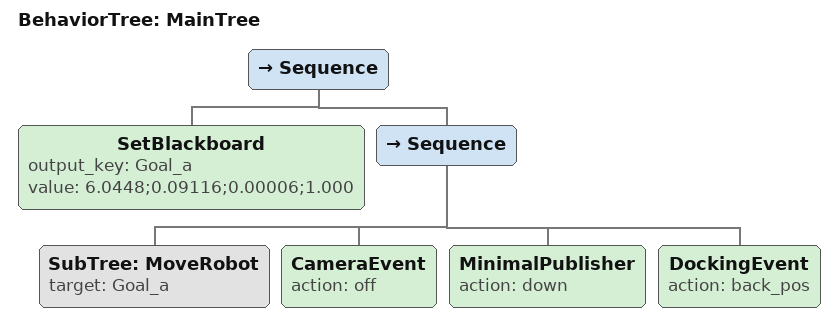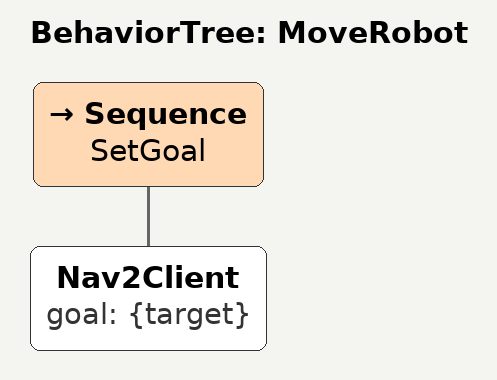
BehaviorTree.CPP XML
<root main_tree_to_execute = "MainTree">
    <BehaviorTree ID="MainTree">
        <Sequence>
            <!--The goal value="position-x;position-y;orientaion-z;orientation-w"-->
            <SetBlackboard output_key="Goal_a" value="6.0448;0.09116;0.00006;1.000" />
            <Sequence>
                <SubTree ID="MoveRobot" target="Goal_a" />
                <CameraEvent action="off"/>
                <MinimalPublisher action="down"/>
                <DockingEvent action="back_pos"/>
            </Sequence>
        </Sequence>
    </BehaviorTree>

    <BehaviorTree ID="MoveRobot">
        <Sequence name="SetGoal">
            <Nav2Client goal="{target}" />
        </Sequence>
    </BehaviorTree>
</root>
